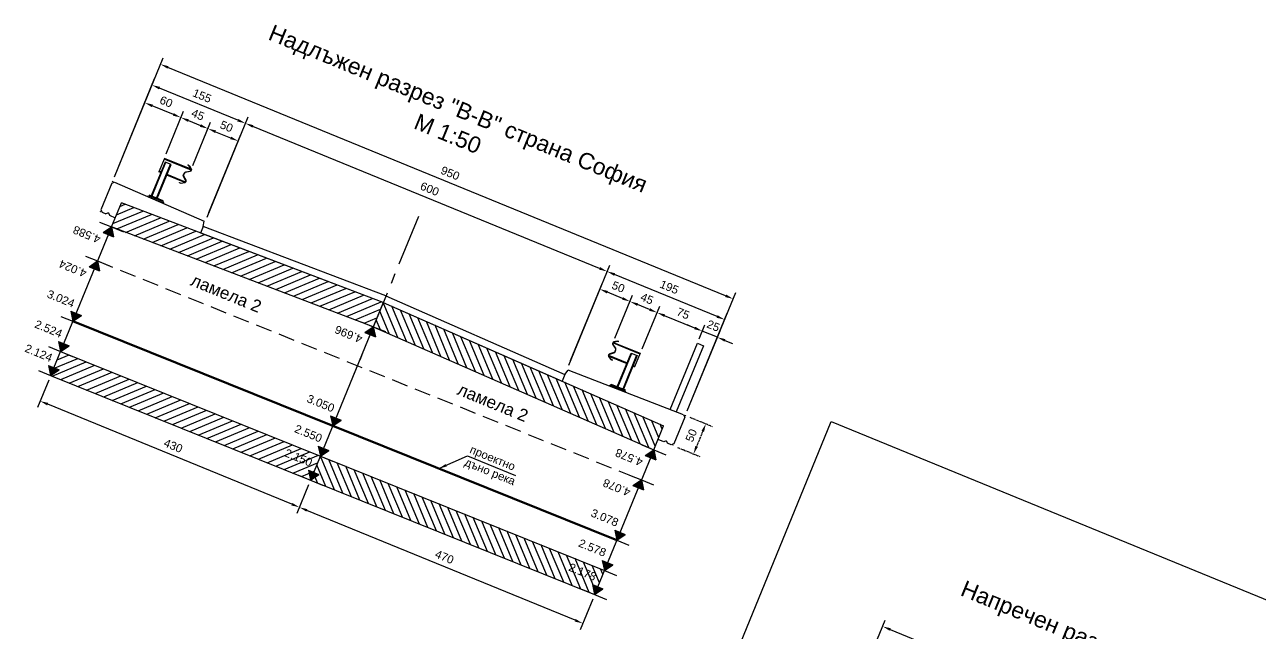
# Model space of a CAD drawing. Header units: centimetres. Extents: x 8495135 to 959133560, y 4530079 to 463453963.
# Drawn here: x 959124506 to 959126403, y 463416976 to 463417910 of the extents above; entities that cross this region are included whole.
import ezdxf
from ezdxf.enums import TextEntityAlignment as Align

# ---------------------------------------------------------------- set-up
doc = ezdxf.new("R2010")
doc.units = ezdxf.units.CM
doc.header["$LTSCALE"] = 0.1
doc.linetypes.add('CENTER', pattern=[50.8, 31.75, -6.35, 6.35, -6.35])
doc.linetypes.add('DASHED', pattern=[0.75, 0.5, -0.25])
doc.layers.add('31_VERT_ALIGNM', color=1, linetype='Continuous', lineweight=50)
doc.layers.add('br_text', color=2, linetype='Continuous', lineweight=35)
for name, color, linetype in [('br_centre line', 1, 'CENTER'), ('br_dimension', 1, 'Continuous'), ('br_hatch', 9, 'Continuous'), ('br_hatch_tumen', 8, 'Continuous'), ('br_view_yellow', 2, 'Continuous'), ('Kustendilska voda', 12, 'Continuous')]:
    doc.layers.add(name, color=color, linetype=linetype)
doc.styles.add('1-10 cm', font='arial.ttf', dxfattribs={"height": 2.5})
doc.styles.add('MM 1 to 100', font='arial.ttf', dxfattribs={"height": 25})
doc.styles.add('MM 1 to 150', font='arial.ttf', dxfattribs={"height": 37.5})
doc.styles.add('MM_ARIAL', font='arial.ttf')
doc.dimstyles.new('MM DIM 1 to 50', dxfattribs={"dimscale": 5, "dimtxt": 2.5, "dimasz": 2.5, "dimexe": 2.1, "dimexo": 1.5, "dimgap": 1.5, "dimtad": 1, "dimdec": 0, "dimdsep": 46, "dimtxsty": 'MM_ARIAL', "dimcen": 3, "dimclrd": 1, "dimclre": 1, "dimclrt": 7, "dimaunit": 2, "dimadec": 1, "dimazin": 0, "dimtp": 100, "dimtm": 3, "dimtfac": 1, "dimtdec": 0, "dimtix": 1, "dimtmove": 2, "dimatfit": 3, "dimfxl": 0, "dimtolj": 1, "dimtzin": 0, "dimarcsym": 0})
pattern_1 = [(112.73354268, (949444383.669, 462491922.414), (-9.223120103, -3.864460579), [])]
pattern_2 = [(22.733543, (959041790.09, 463479115.84), (-3.8644606, 9.2231201), [])]

# ---------------------------------------------------------------- blocks, each defined once
blk = doc.blocks.new('*D1017')
at = {"layer": 'br_dimension', "color": 1, "lineweight": -2, "transparency": 16777216}
for p, q in [((959124643.6, 463417676.3), (959124718.3, 463417858.8)), ((959125582, 463417493.8), (959124725.9, 463417844.3)), ((959125523.1, 463417317.2), (959125597.5, 463417498.8))]:
    blk.add_line(p, q, dxfattribs=at)
at = {"layer": 'br_dimension', "color": 1, "transparency": 16777216}
for points in [[(959124726.7, 463417846.2), (959124725.1, 463417842.4), (959124714.4, 463417849.1)], [(959125582.7, 463417495.8), (959125581.2, 463417491.9), (959125593.5, 463417489.1)]]:
    blk.add_solid(points, dxfattribs=at)
at = {"layer": 'br_dimension', "color": 7, "transparency": 16777216, "insert": (959125159.2, 463417681.9), "char_height": 12.5, "attachment_point": 5, "rotation": 337.7335, "style": 'MM_ARIAL'}
blk.add_mtext('\\A1;950', dxfattribs=at)
blk = doc.blocks.new('*D1018')
at = {"layer": 'br_dimension', "color": 1, "lineweight": -2, "transparency": 16777216}
for p, q in [((959125341.2, 463417387.4), (959125404, 463417540.9)), ((959125568.9, 463417462), (959125411.6, 463417526.4)), ((959125523.1, 463417317.2), (959125584.5, 463417467))]:
    blk.add_line(p, q, dxfattribs=at)
at = {"layer": 'br_dimension', "color": 1, "transparency": 16777216}
for points in [[(959125412.4, 463417528.4), (959125410.8, 463417524.5), (959125400, 463417531.2)], [(959125569.7, 463417463.9), (959125568.1, 463417460.1), (959125580.5, 463417457.3)]]:
    blk.add_solid(points, dxfattribs=at)
at = {"layer": 'br_dimension', "color": 7, "transparency": 16777216, "insert": (959125495.5, 463417507.1), "char_height": 12.5, "attachment_point": 5, "rotation": 337.7335, "style": 'MM_ARIAL'}
blk.add_mtext('\\A1;195', dxfattribs=at)
blk = doc.blocks.new('*D1019')
at = {"layer": 'br_dimension', "color": 1, "lineweight": -2, "transparency": 16777216}
for p, q in [((959124785.9, 463417614.7), (959124848.8, 463417768.2)), ((959125388.5, 463417535.9), (959124856.3, 463417753.8)), ((959125341.2, 463417387.4), (959125404, 463417540.9))]:
    blk.add_line(p, q, dxfattribs=at)
at = {"layer": 'br_dimension', "color": 1, "transparency": 16777216}
for points in [[(959124857.1, 463417755.7), (959124855.6, 463417751.8), (959124844.8, 463417758.5)], [(959125389.3, 463417537.8), (959125387.7, 463417534), (959125400, 463417531.2)]]:
    blk.add_solid(points, dxfattribs=at)
at = {"layer": 'br_dimension', "color": 7, "transparency": 16777216, "insert": (959125127.7, 463417657.7), "char_height": 12.5, "attachment_point": 5, "rotation": 337.7335, "style": 'MM_ARIAL'}
blk.add_mtext('\\A1;600', dxfattribs=at)
blk = doc.blocks.new('*D1020')
at = {"layer": 'br_dimension', "color": 1, "lineweight": -2, "transparency": 16777216}
for p, q in [((959124643.6, 463417676.3), (959124705.3, 463417827)), ((959124833.2, 463417763.2), (959124712.9, 463417812.5)), ((959124785.9, 463417614.7), (959124848.8, 463417768.2))]:
    blk.add_line(p, q, dxfattribs=at)
at = {"layer": 'br_dimension', "color": 1, "transparency": 16777216}
for points in [[(959124713.7, 463417814.4), (959124712.1, 463417810.6), (959124701.3, 463417817.2)], [(959124834, 463417765.2), (959124832.4, 463417761.3), (959124844.8, 463417758.5)]]:
    blk.add_solid(points, dxfattribs=at)
at = {"layer": 'br_dimension', "color": 7, "transparency": 16777216, "insert": (959124778.3, 463417800.7), "char_height": 12.5, "attachment_point": 5, "rotation": 337.7335, "style": 'MM_ARIAL'}
blk.add_mtext('\\A1;155', dxfattribs=at)
blk = doc.blocks.new('*D1021')
at = {"layer": 'br_centre line', "color": 1, "lineweight": -2, "transparency": 16777216}
for p, q in [((959125527.2, 463417307.4), (959125561.4, 463417293.4)), ((959125546.9, 463417285.8), (959125537.5, 463417262.7)), ((959125508.3, 463417261.1), (959125542.4, 463417247.1))]:
    blk.add_line(p, q, dxfattribs=at)
at = {"layer": 'br_centre line', "color": 1, "transparency": 16777216}
for points in [[(959125545, 463417286.6), (959125548.9, 463417285), (959125551.7, 463417297.4)], [(959125535.5, 463417263.5), (959125539.4, 463417261.9), (959125532.7, 463417251.1)]]:
    blk.add_solid(points, dxfattribs=at)
at = {"layer": 'br_centre line', "color": 7, "transparency": 16777216, "insert": (959125529.3, 463417279.5), "char_height": 12.5, "attachment_point": 5, "rotation": 67.7335, "style": 'MM_ARIAL'}
blk.add_mtext('\\A1;50', dxfattribs=at)
blk = doc.blocks.new('ograda')
at = {"layer": 'br_dimension', "ltscale": 1.5}
for p, q in [((5.4, 0.5), (50, 0.5)), ((5.8, 1.5), (50, 1.5)), ((50, 1.5), (50, -20.9)), ((37, -3.4), (47, -3.4)), ((37, -59.4), (37, -3.4)), ((38, -59.4), (38, -3.4)), ((46, -3.4), (46, -59.4)), ((47, -3.4), (47, -59.4)), ((6.1, -19.9), (37, -19.9)), ((7, -20.9), (37, -20.9)), ((47, -19.9), (50, -19.9)), ((47, -20.9), (50, -20.9)), ((47.3, -59.4), (42, -59.4))]:
    blk.add_line(p, q, dxfattribs=at)
blk.add_lwpolyline([(7.3, -17.3), (12.5, -13.1, 0.239136), (13.6, -10.8), (13.5, -9.3), (13.4, -7.8, 0.239136), (12.2, -5.6), (6.5, -1.9, -0.524522), (6.3, 2), (10.3, 5.1), (12.7, 5.6), (12.7, 6), (10.1, 5.5), (6.1, 2.4, 0.524522), (6.3, -2.2), (11.9, -5.9, -0.23913), (13, -7.8), (13.1, -9.3), (13.2, -10.8, -0.23913), (12.3, -12.8), (7.1, -17, 0.524522), (7.3, -21.6), (11.7, -24.3), (14.3, -24.6), (14.3, -24.1), (11.8, -23.9), (7.5, -21.3, -0.524522)], format="xyb", close=True, dxfattribs=at)
for points in [[(49.8, -60.4), (51.8, -62.4), (25, -62.4), (27, -60.4)], [(27, -59.4), (49.8, -59.4), (49.8, -60.4), (27, -60.4)]]:
    blk.add_lwpolyline(points, close=True, dxfattribs=at)
blk = doc.blocks.new('*D1022')
at = {"layer": 'br_dimension', "color": 1, "lineweight": -2, "transparency": 16777216}
for p, q in [((959125534.7, 463417444.3), (959125523.1, 463417449.1)), ((959125541.5, 463417428), (959125550.2, 463417449.3)), ((959125523.1, 463417317.2), (959125573.4, 463417439.8)), ((959125569.4, 463417430.1), (959125546.2, 463417439.6)), ((959125580.9, 463417425.4), (959125592.5, 463417420.6))]:
    blk.add_line(p, q, dxfattribs=at)
at = {"layer": 'br_dimension', "color": 1, "transparency": 16777216}
for points in [[(959125535.5, 463417446.3), (959125533.9, 463417442.4), (959125546.2, 463417439.6)], [(959125581.7, 463417427.3), (959125580.2, 463417423.5), (959125569.4, 463417430.1)]]:
    blk.add_solid(points, dxfattribs=at)
at = {"layer": 'br_dimension', "color": 7, "transparency": 16777216, "insert": (959125563.1, 463417447.7), "char_height": 12.5, "attachment_point": 5, "rotation": 337.7335, "style": 'MM_ARIAL'}
blk.add_mtext('\\A1;25', dxfattribs=at)
blk = doc.blocks.new('*D1023')
at = {"layer": 'br_dimension', "color": 1, "lineweight": -2, "transparency": 16777216}
for p, q in [((959125454, 463417412.3), (959125480.8, 463417477.7)), ((959125534.7, 463417444.3), (959125488.4, 463417463.3)), ((959125541.5, 463417428), (959125550.2, 463417449.3))]:
    blk.add_line(p, q, dxfattribs=at)
at = {"layer": 'br_dimension', "color": 1, "transparency": 16777216}
for points in [[(959125489.2, 463417465.2), (959125487.6, 463417461.4), (959125476.8, 463417468)], [(959125535.5, 463417446.3), (959125533.9, 463417442.4), (959125546.2, 463417439.6)]]:
    blk.add_solid(points, dxfattribs=at)
at = {"layer": 'br_dimension', "color": 7, "transparency": 16777216, "insert": (959125516.8, 463417466.6), "char_height": 12.5, "attachment_point": 5, "rotation": 337.7335, "style": 'MM_ARIAL'}
blk.add_mtext('\\A1;75', dxfattribs=at)
blk = doc.blocks.new('*D1024')
at = {"layer": 'br_dimension', "color": 1, "lineweight": -2, "transparency": 16777216}
for p, q in [((959125412.1, 463417428.7), (959125439.2, 463417494.8)), ((959125465.3, 463417472.8), (959125446.8, 463417480.3)), ((959125454, 463417412.4), (959125480.8, 463417477.7))]:
    blk.add_line(p, q, dxfattribs=at)
at = {"layer": 'br_dimension', "color": 1, "transparency": 16777216}
for points in [[(959125447.6, 463417482.2), (959125446, 463417478.4), (959125435.2, 463417485)], [(959125466.1, 463417474.7), (959125464.5, 463417470.8), (959125476.8, 463417468)]]:
    blk.add_solid(points, dxfattribs=at)
at = {"layer": 'br_dimension', "color": 7, "transparency": 16777216, "insert": (959125461.3, 463417489.4), "char_height": 12.5, "attachment_point": 5, "rotation": 337.7335, "style": 'MM_ARIAL'}
blk.add_mtext('\\A1;45', dxfattribs=at)
blk = doc.blocks.new('*D1025')
at = {"layer": 'br_dimension', "color": 1, "lineweight": -2, "transparency": 16777216}
for p, q in [((959125344, 463417394.3), (959125392.9, 463417513.7)), ((959125423.7, 463417489.8), (959125400.5, 463417499.3)), ((959125412.1, 463417428.6), (959125439.2, 463417494.8))]:
    blk.add_line(p, q, dxfattribs=at)
at = {"layer": 'br_dimension', "color": 1, "transparency": 16777216}
for points in [[(959125401.3, 463417501.2), (959125399.7, 463417497.3), (959125388.9, 463417504)], [(959125424.5, 463417491.7), (959125422.9, 463417487.9), (959125435.2, 463417485.1)]]:
    blk.add_solid(points, dxfattribs=at)
at = {"layer": 'br_dimension', "color": 7, "transparency": 16777216, "insert": (959125417.3, 463417507.4), "char_height": 12.5, "attachment_point": 5, "rotation": 337.7335, "style": 'MM_ARIAL'}
blk.add_mtext('\\A1;50', dxfattribs=at)
blk = doc.blocks.new('*D1026')
at = {"layer": 'br_dimension', "color": 1, "lineweight": -2, "transparency": 16777216}
for p, q in [((959124723, 463417711.7), (959124749.7, 463417777.1)), ((959124757.3, 463417762.6), (959124775.8, 463417755.1)), ((959124764.3, 463417693.9), (959124791.3, 463417760))]:
    blk.add_line(p, q, dxfattribs=at)
at = {"layer": 'br_dimension', "color": 1, "transparency": 16777216}
for points in [[(959124758.1, 463417764.5), (959124756.5, 463417760.7), (959124745.7, 463417767.4)], [(959124776.6, 463417757), (959124775, 463417753.1), (959124787.3, 463417750.3)]]:
    blk.add_solid(points, dxfattribs=at)
at = {"layer": 'br_dimension', "color": 7, "transparency": 16777216, "insert": (959124771.8, 463417771.7), "char_height": 12.5, "attachment_point": 5, "rotation": 337.7335, "style": 'MM_ARIAL'}
blk.add_mtext('\\A1;45', dxfattribs=at)
blk = doc.blocks.new('*D1027')
at = {"layer": 'br_dimension', "color": 1, "lineweight": -2, "transparency": 16777216}
for p, q in [((959124764.2, 463417693.9), (959124791.3, 463417760)), ((959124788.7, 463417621.6), (959124837.6, 463417741.1)), ((959124798.9, 463417745.6), (959124822.1, 463417736.1))]:
    blk.add_line(p, q, dxfattribs=at)
at = {"layer": 'br_dimension', "color": 1, "transparency": 16777216}
for points in [[(959124799.7, 463417747.5), (959124798.1, 463417743.7), (959124787.4, 463417750.3)], [(959124822.9, 463417738), (959124821.3, 463417734.2), (959124833.7, 463417731.4)]]:
    blk.add_solid(points, dxfattribs=at)
at = {"layer": 'br_dimension', "color": 7, "transparency": 16777216, "insert": (959124815.8, 463417753.7), "char_height": 12.5, "attachment_point": 5, "rotation": 337.7335, "style": 'MM_ARIAL'}
blk.add_mtext('\\A1;50', dxfattribs=at)
blk = doc.blocks.new('*D1028')
at = {"layer": 'br_dimension', "color": 1, "lineweight": -2, "transparency": 16777216}
for p, q in [((959124643.7, 463417676.4), (959124694.2, 463417799.8)), ((959124734.2, 463417772.1), (959124701.8, 463417785.4)), ((959124723, 463417711.7), (959124749.7, 463417777.1))]:
    blk.add_line(p, q, dxfattribs=at)
at = {"layer": 'br_dimension', "color": 1, "transparency": 16777216}
for points in [[(959124702.6, 463417787.3), (959124701, 463417783.4), (959124690.2, 463417790.1)], [(959124735, 463417774), (959124733.4, 463417770.2), (959124745.7, 463417767.4)]]:
    blk.add_solid(points, dxfattribs=at)
at = {"layer": 'br_dimension', "color": 7, "transparency": 16777216, "insert": (959124723.2, 463417791.6), "char_height": 12.5, "attachment_point": 5, "rotation": 337.7335, "style": 'MM_ARIAL'}
blk.add_mtext('\\A1;60', dxfattribs=at)
blk = doc.blocks.new('*U226')
at = {"ltscale": 0.5}
blk.add_hatch(color=256, dxfattribs=at).paths.add_polyline_path([(-26.2, 39), (0, 0), (26.2, 39)])
for p, q in [((-60, 0), (0, 0)), ((-26.2, 39), (26.2, 39)), ((-26.2, 39), (0, 0)), ((0, 0), (26.2, 39)), ((0, 0), (60, 0))]:
    blk.add_line(p, q, dxfattribs=at)
at = {"color": 7, "ltscale": 0.5, "style": '1-10 cm'}
blk.add_attdef('1', text='', height=37.5, dxfattribs=at).set_placement((-90.4, 56.7), align=Align.CENTER)
blk = doc.blocks.new('*D1029')
at = {"layer": 'br_hatch', "color": 1, "lineweight": -2, "transparency": 16777216}
for p, q in [((959124941.8, 463417203.9), (959124923.7, 463417159.5)), ((959125351.1, 463416995.9), (959124939.2, 463417164.5)), ((959125377.9, 463417028.4), (959125358.6, 463416981.4))]:
    blk.add_line(p, q, dxfattribs=at)
at = {"layer": 'br_hatch', "color": 1, "transparency": 16777216}
for points in [[(959124940, 463417166.4), (959124938.4, 463417162.6), (959124927.7, 463417169.2)], [(959125351.8, 463416997.8), (959125350.3, 463416993.9), (959125362.6, 463416991.1)]]:
    blk.add_solid(points, dxfattribs=at)
at = {"layer": 'br_hatch', "color": 7, "transparency": 16777216, "insert": (959125150.4, 463417093), "char_height": 12.5, "attachment_point": 5, "rotation": 337.7335, "style": 'MM_ARIAL'}
blk.add_mtext('\\A1;470', dxfattribs=at)
blk = doc.blocks.new('*D1030')
at = {"layer": 'br_hatch', "color": 1, "lineweight": -2, "transparency": 16777216}
for p, q in [((959124542.9, 463417364.4), (959124525.8, 463417322.5)), ((959124916.1, 463417174), (959124541.3, 463417327.4)), ((959124941.8, 463417203.9), (959124923.7, 463417159.5))]:
    blk.add_line(p, q, dxfattribs=at)
at = {"layer": 'br_hatch', "color": 1, "transparency": 16777216}
for points in [[(959124542.1, 463417329.4), (959124540.5, 463417325.5), (959124529.7, 463417332.2)], [(959124916.9, 463417175.9), (959124915.3, 463417172.1), (959124927.7, 463417169.2)]]:
    blk.add_solid(points, dxfattribs=at)
at = {"layer": 'br_hatch', "color": 7, "transparency": 16777216, "insert": (959124734, 463417263.6), "char_height": 12.5, "attachment_point": 5, "rotation": 337.7335, "style": 'MM_ARIAL'}
blk.add_mtext('\\A1;430', dxfattribs=at)
blk = doc.blocks.new('*D1068')
at = {"layer": 'br_dimension', "color": 1, "lineweight": -2, "transparency": 16777216}
for p, q in [((959125807.2, 463416947.5), (959125827.1, 463416996.2)), ((959125834.7, 463416981.7), (959126711.2, 463416622.8)), ((959126710.5, 463416588.2), (959126726.7, 463416627.8))]:
    blk.add_line(p, q, dxfattribs=at)
at = {"layer": 'br_dimension', "color": 1, "transparency": 16777216}
for points in [[(959125835.5, 463416983.6), (959125833.9, 463416979.8), (959125823.1, 463416986.4)], [(959126712, 463416624.8), (959126710.4, 463416620.9), (959126722.8, 463416618.1)]]:
    blk.add_solid(points, dxfattribs=at)
at = {"layer": 'br_dimension', "color": 7, "transparency": 16777216, "insert": (959126278.2, 463416815.1), "char_height": 12.5, "attachment_point": 5, "rotation": 337.7335, "style": 'MM_ARIAL'}
blk.add_mtext('\\A1;972', dxfattribs=at)

msp = doc.modelspace()

# ---------------------------------------------------------------- hatches: boundary and pattern name
at = {"layer": 'br_hatch'}
h = msp.add_hatch(dxfattribs=at)
h.set_pattern_fill('_USER,_I', color=256, scale=10, angle=22.73354, style=2, pattern_type=0)
h.set_pattern_definition(pattern_2)
h.paths.add_polyline_path([(959124654.31, 463417636.41), (959125056.32, 463417483.43), (959125041.16, 463417446.41), (959124639.16, 463417599.4)])
h = msp.add_hatch(dxfattribs=at)
h.set_pattern_fill('_USER,_I', color=256, scale=10, angle=112.73354, style=2, pattern_type=0)
h.set_pattern_definition(pattern_1)
h.paths.add_polyline_path([(959125056.32, 463417483.43), (959125486.82, 463417294.47), (959125471.67, 463417257.45), (959125041.16, 463417446.41)])
h = msp.add_hatch(dxfattribs=at)
h.set_pattern_fill('_USER,_I', color=256, scale=10, angle=22.73354, style=2, pattern_type=0)
h.set_pattern_definition(pattern_2)
h.paths.add_polyline_path([(959124560.95, 463417408.39), (959124959.86, 463417247.84), (959124944.7, 463417210.83), (959124545.79, 463417371.37)])
h = msp.add_hatch(dxfattribs=at)
h.set_pattern_fill('_USER,_I', color=256, scale=10, angle=112.73354, style=2, pattern_type=0)
h.set_pattern_definition(pattern_1)
h.paths.add_polyline_path([(959124944.7, 463417210.83), (959124959.86, 463417247.84), (959125395.88, 463417072.36), (959125380.73, 463417035.35)])

# ---------------------------------------------------------------- linework, layer by layer
at = {"layer": '31_VERT_ALIGNM'}
msp.add_line((959124579.89, 463417454.66), (959125414.83, 463417118.63), dxfattribs=at)
at = {"layer": 'br_centre line', "ltscale": 25}
msp.add_line((959125110.42, 463417615.55), (959125009.16, 463417368.25), dxfattribs=at)
at = {"layer": 'br_dimension'}
for p, q in [((959124639.16, 463417599.4), (959124654.31, 463417636.41)), ((959125060.5, 463417493.62), (959124780.02, 463417600.36)), ((959124780.02, 463417600.36), (959124780.02, 463417600.36)), ((959125056.33, 463417483.44), (959124776.11, 463417590.08)), ((959125060.5, 463417493.62), (959125335.28, 463417373.01)), ((959125056.33, 463417483.44), (959125330.86, 463417362.94)), ((959125496.96, 463417319.22), (959125538.64, 463417421.02)), ((959125547.89, 463417417.23), (959125506.29, 463417315.62)), ((959125538.64, 463417421.02), (959125547.89, 463417417.23)), ((959125335.28, 463417373.01), (959125335.28, 463417373.01))]:
    msp.add_line(p, q, dxfattribs=at)
msp.add_lwpolyline([(959125744.22, 463417300.8), (959127030.58, 463416774.1), (959126692.18, 463415947.61), (959125405.81, 463416474.31)], close=True, dxfattribs=at)
at = {"layer": 'br_hatch_tumen'}
for points in [[(959124642.19, 463417668.84), (959124640.82, 463417669.44), (959124640.25, 463417668.05)], [(959124622.01, 463417623.51), (959124621.87, 463417623.16), (959124622.46, 463417622.92)], [(959125518.89, 463417310.77), (959125520.29, 463417310.23), (959125519.72, 463417308.84)], [(959125501.48, 463417264.3), (959125501.34, 463417263.95), (959125500.76, 463417264.19)]]:
    msp.add_lwpolyline(points, dxfattribs=at)
at = {"layer": 'br_view_yellow', "linetype": 'ByBlock', "ltscale": 3}
for p, q in [((959124639.68, 463417666.66), (959124623.01, 463417625.94)), ((959124639.68, 463417666.66), (959124643.57, 463417668.24)), ((959124643.57, 463417668.24), (959124781.22, 463417608.56)), ((959124623.01, 463417625.94), (959124624.65, 463417622.03)), ((959124624.65, 463417622.03), (959124630.66, 463417619.56)), ((959124634.58, 463417621.2), (959124630.66, 463417619.56)), ((959124634.58, 463417621.2), (959124636.22, 463417617.29)), ((959124636.22, 463417617.29), (959124645.01, 463417613.69)), ((959124780.02, 463417600.36), (959124775.85, 463417590.16)), ((959124780.02, 463417600.36), (959124781.22, 463417608.56)), ((959125335.28, 463417373.01), (959125331.11, 463417362.82)), ((959125335.28, 463417373.01), (959125340.18, 463417379.69)), ((959125517.49, 463417311.31), (959125340.18, 463417379.69)), ((959125519.15, 463417307.45), (959125502.48, 463417266.73)), ((959125517.49, 463417311.31), (959125519.15, 463417307.45)), ((959125487, 463417269.83), (959125478.21, 463417273.43)), ((959125490.91, 463417271.47), (959125487, 463417269.83)), ((959125490.91, 463417271.47), (959125492.55, 463417267.55)), ((959125498.57, 463417265.09), (959125492.55, 463417267.55)), ((959125502.48, 463417266.73), (959125498.57, 463417265.09))]:
    msp.add_line(p, q, dxfattribs=at)
at = {"layer": 'br_view_yellow'}
for p, q in [((959125056.32, 463417483.43), (959124654.31, 463417636.41)), ((959124639.16, 463417599.4), (959124545.79, 463417371.37)), ((959125041.16, 463417446.41), (959124639.16, 463417599.4)), ((959125056.32, 463417483.43), (959124944.7, 463417210.83)), ((959125056.32, 463417483.43), (959125486.82, 463417294.47)), ((959125041.16, 463417446.41), (959125471.67, 463417257.45)), ((959124560.95, 463417408.39), (959125395.88, 463417072.36)), ((959124545.79, 463417371.37), (959125380.73, 463417035.35)), ((959125471.67, 463417257.45), (959125486.82, 463417294.47)), ((959125471.67, 463417257.45), (959125380.73, 463417035.35))]:
    msp.add_line(p, q, dxfattribs=at)
at = {"layer": 'Kustendilska voda', "color": 1, "linetype": 'DASHED', "ltscale": 500}
msp.add_line((959124617.78, 463417547.2), (959125452.72, 463417211.18), dxfattribs=at)

# ---------------------------------------------------------------- block references
at = {"xscale": -1, "rotation": 337.7335426925106}
msp.add_blockref('ograda', (959124766.2, 463417684.31), dxfattribs=at)
at = {"rotation": 337.7335426925106}
msp.add_blockref('ograda', (959125404.01, 463417423.16), dxfattribs=at)
at = {"layer": 'br_dimension', "ltscale": 0.5}
ref = msp.add_blockref('*U226', (959124639.16, 463417599.4), dxfattribs=dict(at, xscale=-0.3333334997296821, yscale=0.3333334997296821, zscale=0.3333334997296821, rotation=157.7335116767973))
ref.add_attrib('1', '4.588', dxfattribs={"layer": '0', "color": 7, "ltscale": 0.5, "height": 12.5, "rotation": 157.73351, "style": '1-10 cm'}).set_placement((959124603.59, 463417593.52), align=Align.CENTER)
ref = msp.add_blockref('*U226', (959124617.78, 463417547.2), dxfattribs=dict(at, xscale=-0.3333334997296821, yscale=0.3333334997296821, zscale=0.3333334997296821, rotation=157.7335116767973))
ref.add_attrib('1', '4.024', dxfattribs={"layer": '0', "color": 7, "ltscale": 0.5, "height": 12.5, "rotation": 157.73351, "style": '1-10 cm'}).set_placement((959124582.14, 463417541.36), align=Align.CENTER)
at = {"layer": 'br_dimension', "ltscale": 0.5, "xscale": 0.333333499729682, "yscale": 0.333333499729682, "zscale": 0.333333499729682, "rotation": 337.733573708224}
for p, values in [((959124579.89, 463417454.66), {'1': '3.024'}), ((959124560.95, 463417408.39), {'1': '2.524'}), ((959124545.79, 463417371.37), {'1': '2.124'}), ((959124978.81, 463417294.11), {'1': '3.050'}), ((959124959.86, 463417247.84), {'1': '2.550'}), ((959124944.69, 463417210.83), {'1': '2.150'}), ((959125414.83, 463417118.63), {'1': '3.078'}), ((959125395.88, 463417072.36), {'1': '2.578'}), ((959125380.73, 463417035.35), {'1': '2.178'})]:
    msp.add_blockref('*U226', p, dxfattribs=at).add_auto_attribs(values)
at = {"layer": 'br_dimension', "ltscale": 0.5}
ref = msp.add_blockref('*U226', (959125041.16, 463417446.41), dxfattribs=dict(at, xscale=-0.3333334997296821, yscale=0.3333334997296821, zscale=0.3333334997296821, rotation=157.7335116767973))
ref.add_attrib('1', '4.696', dxfattribs={"layer": '0', "color": 7, "ltscale": 0.5, "height": 12.5, "rotation": 157.73351, "style": '1-10 cm'}).set_placement((959125005.56, 463417440.55), align=Align.CENTER)
ref = msp.add_blockref('*U226', (959125471.67, 463417257.45), dxfattribs=dict(at, xscale=-0.3333334997296821, yscale=0.3333334997296821, zscale=0.3333334997296821, rotation=157.7335116767973))
ref.add_attrib('1', '4.578', dxfattribs={"layer": '0', "color": 7, "ltscale": 0.5, "height": 12.5, "rotation": 157.73351, "style": '1-10 cm'}).set_placement((959125436.1, 463417251.57), align=Align.CENTER)
ref = msp.add_blockref('*U226', (959125452.72, 463417211.18), dxfattribs=dict(at, xscale=-0.3333334997296821, yscale=0.3333334997296821, zscale=0.3333334997296821, rotation=157.7335116767973))
ref.add_attrib('1', '4.078', dxfattribs={"layer": '0', "color": 7, "ltscale": 0.5, "height": 12.5, "rotation": 157.73351, "style": '1-10 cm'}).set_placement((959125417.15, 463417205.3), align=Align.CENTER)

# ---------------------------------------------------------------- texts
at = {"layer": 'br_text', "char_height": 18.75, "width": 143.2529, "attachment_point": 3, "rotation": 337.73354, "style": 'MM 1 to 150'}
for insert in [(959124871.62, 463417484.65), (959125281.02, 463417317.03)]:
    msp.add_mtext('{\\fArial|b0|i0|c204|p34;ламела 2}', dxfattribs=dict(at, insert=insert))
at = {"layer": 'br_view_yellow', "rotation": 337.73354}
for s, insert, char_height, width, attachment_point, style in [('Надлъжен разрез "B-B" страна София\\PМ 1:50', (959125176.13, 463417792.72), 25.0001, 1007.7284, 2, 'MM 1 to 150'), ('проектно дъно река', (959125192.71, 463417264.68), 12.5, 89.8363, 1, 'MM 1 to 100'), ('Напречен разрез по косота "A-A" страна Бургас\\PМ 1:50', (959126309.3, 463416910.85), 25.0001, 1007.7284, 2, 'MM 1 to 150')]:
    msp.add_mtext(s, dxfattribs=dict(at, insert=insert, char_height=char_height, width=width, attachment_point=attachment_point, style=style))

# ---------------------------------------------------------------- dimensions: what is measured, and where the dimension line sits
at = {"layer": 'br_centre line'}
dim = msp.add_linear_dim(base=(959125532.72, 463417251.11), p1=(959125520.29, 463417310.23), p2=(959125501.34, 463417263.95), angle=67.73355, dimstyle='MM DIM 1 to 50', dxfattribs=at)
dim.commit()
dim.dimension.update_dxf_attribs({"geometry": '*D1021', "text_midpoint": (959125529.34, 463417279.51)})
at = {"layer": 'br_dimension'}
for base, p1, p2, angle, picture, middle in [((959124714.36, 463417849.06), (959125520.29, 463417310.23), (959124640.78, 463417669.34), 157.73354, '*D1017', (959125159.2, 463417681.92)), ((959125400.04, 463417531.16), (959125520.29, 463417310.23), (959125338.31, 463417380.41), 157.73354, '*D1018', (959125495.53, 463417507.07)), ((959125546.24, 463417439.6), (959125520.29, 463417310.23), (959125538.64, 463417421.02), 157.73354, '*D1022', (959125563.07, 463417447.71)), ((959126722.77, 463416618.09), (959125804.34, 463416940.56), (959126707.68, 463416581.24), 337.73354, '*D1068', (959126278.21, 463416815.11))]:
    dim = msp.add_linear_dim(base=base, p1=p1, p2=p2, angle=angle, dimstyle='MM DIM 1 to 50', dxfattribs=at)
    dim.commit()
    dim.dimension.update_dxf_attribs({"geometry": picture, "text_midpoint": middle})
for base, p1, p2, angle, picture, middle in [((959124701.34, 463417817.24), (959124783.06, 463417607.76), (959124640.78, 463417669.34), 157.73354, '*D1020', (959124778.32, 463417800.73)), ((959124690.22, 463417790.09), (959124720.11, 463417704.75), (959124640.82, 463417669.44), 337.73354, '*D1028', (959124723.24, 463417791.57)), ((959124787.35, 463417750.32), (959124720.11, 463417704.75), (959124761.42, 463417686.99), 337.73354, '*D1026', (959124771.8, 463417771.66)), ((959124833.66, 463417731.36), (959124761.4, 463417686.92), (959124785.9, 463417614.7), 337.73354, '*D1027', (959124815.77, 463417753.69)), ((959124844.78, 463417758.51), (959125338.31, 463417380.41), (959124783.06, 463417607.76), 157.73354, '*D1019', (959125127.67, 463417657.69)), ((959125388.92, 463417504.01), (959125409.27, 463417421.65), (959125341.16, 463417387.35), 157.73354, '*D1025', (959125417.34, 463417507.38)), ((959125435.24, 463417485.05), (959125451.21, 463417405.41), (959125409.31, 463417421.72), 157.73354, '*D1024', (959125461.29, 463417489.35)), ((959125476.83, 463417468.02), (959125538.64, 463417421.02), (959125451.18, 463417405.35), 157.73354, '*D1023', (959125516.79, 463417466.63))]:
    dim = msp.add_linear_dim(base=base, p1=p1, p2=p2, angle=angle, dimstyle='MM DIM 1 to 50', override={"dimtmove": 1}, dxfattribs=at)
    dim.commit()
    dim.dimension.update_dxf_attribs({"geometry": picture, "text_midpoint": middle})
at = {"layer": 'br_hatch'}
for base, p1, p2, picture, middle in [((959124529.74, 463417332.17), (959124944.69, 463417210.83), (959124545.79, 463417371.37), '*D1030', (959124733.97, 463417263.56)), ((959124927.66, 463417169.23), (959125380.73, 463417035.35), (959124944.69, 463417210.83), '*D1029', (959125150.4, 463417093.03))]:
    dim = msp.add_linear_dim(base=base, p1=p1, p2=p2, angle=157.73354, dimstyle='MM DIM 1 to 50', dxfattribs=at)
    dim.commit()
    dim.dimension.update_dxf_attribs({"geometry": picture, "text_midpoint": middle})

# ---------------------------------------------------------------- leaders
at = {"layer": 'br_dimension', "color": 1}
msp.add_leader([(959125141.59, 463417228.6), (959125185.68, 463417248.32), (959125259.45, 463417218.12)], dimstyle='MM DIM 1 to 50', dxfattribs=at)

doc.saveas('drawing.dxf')
